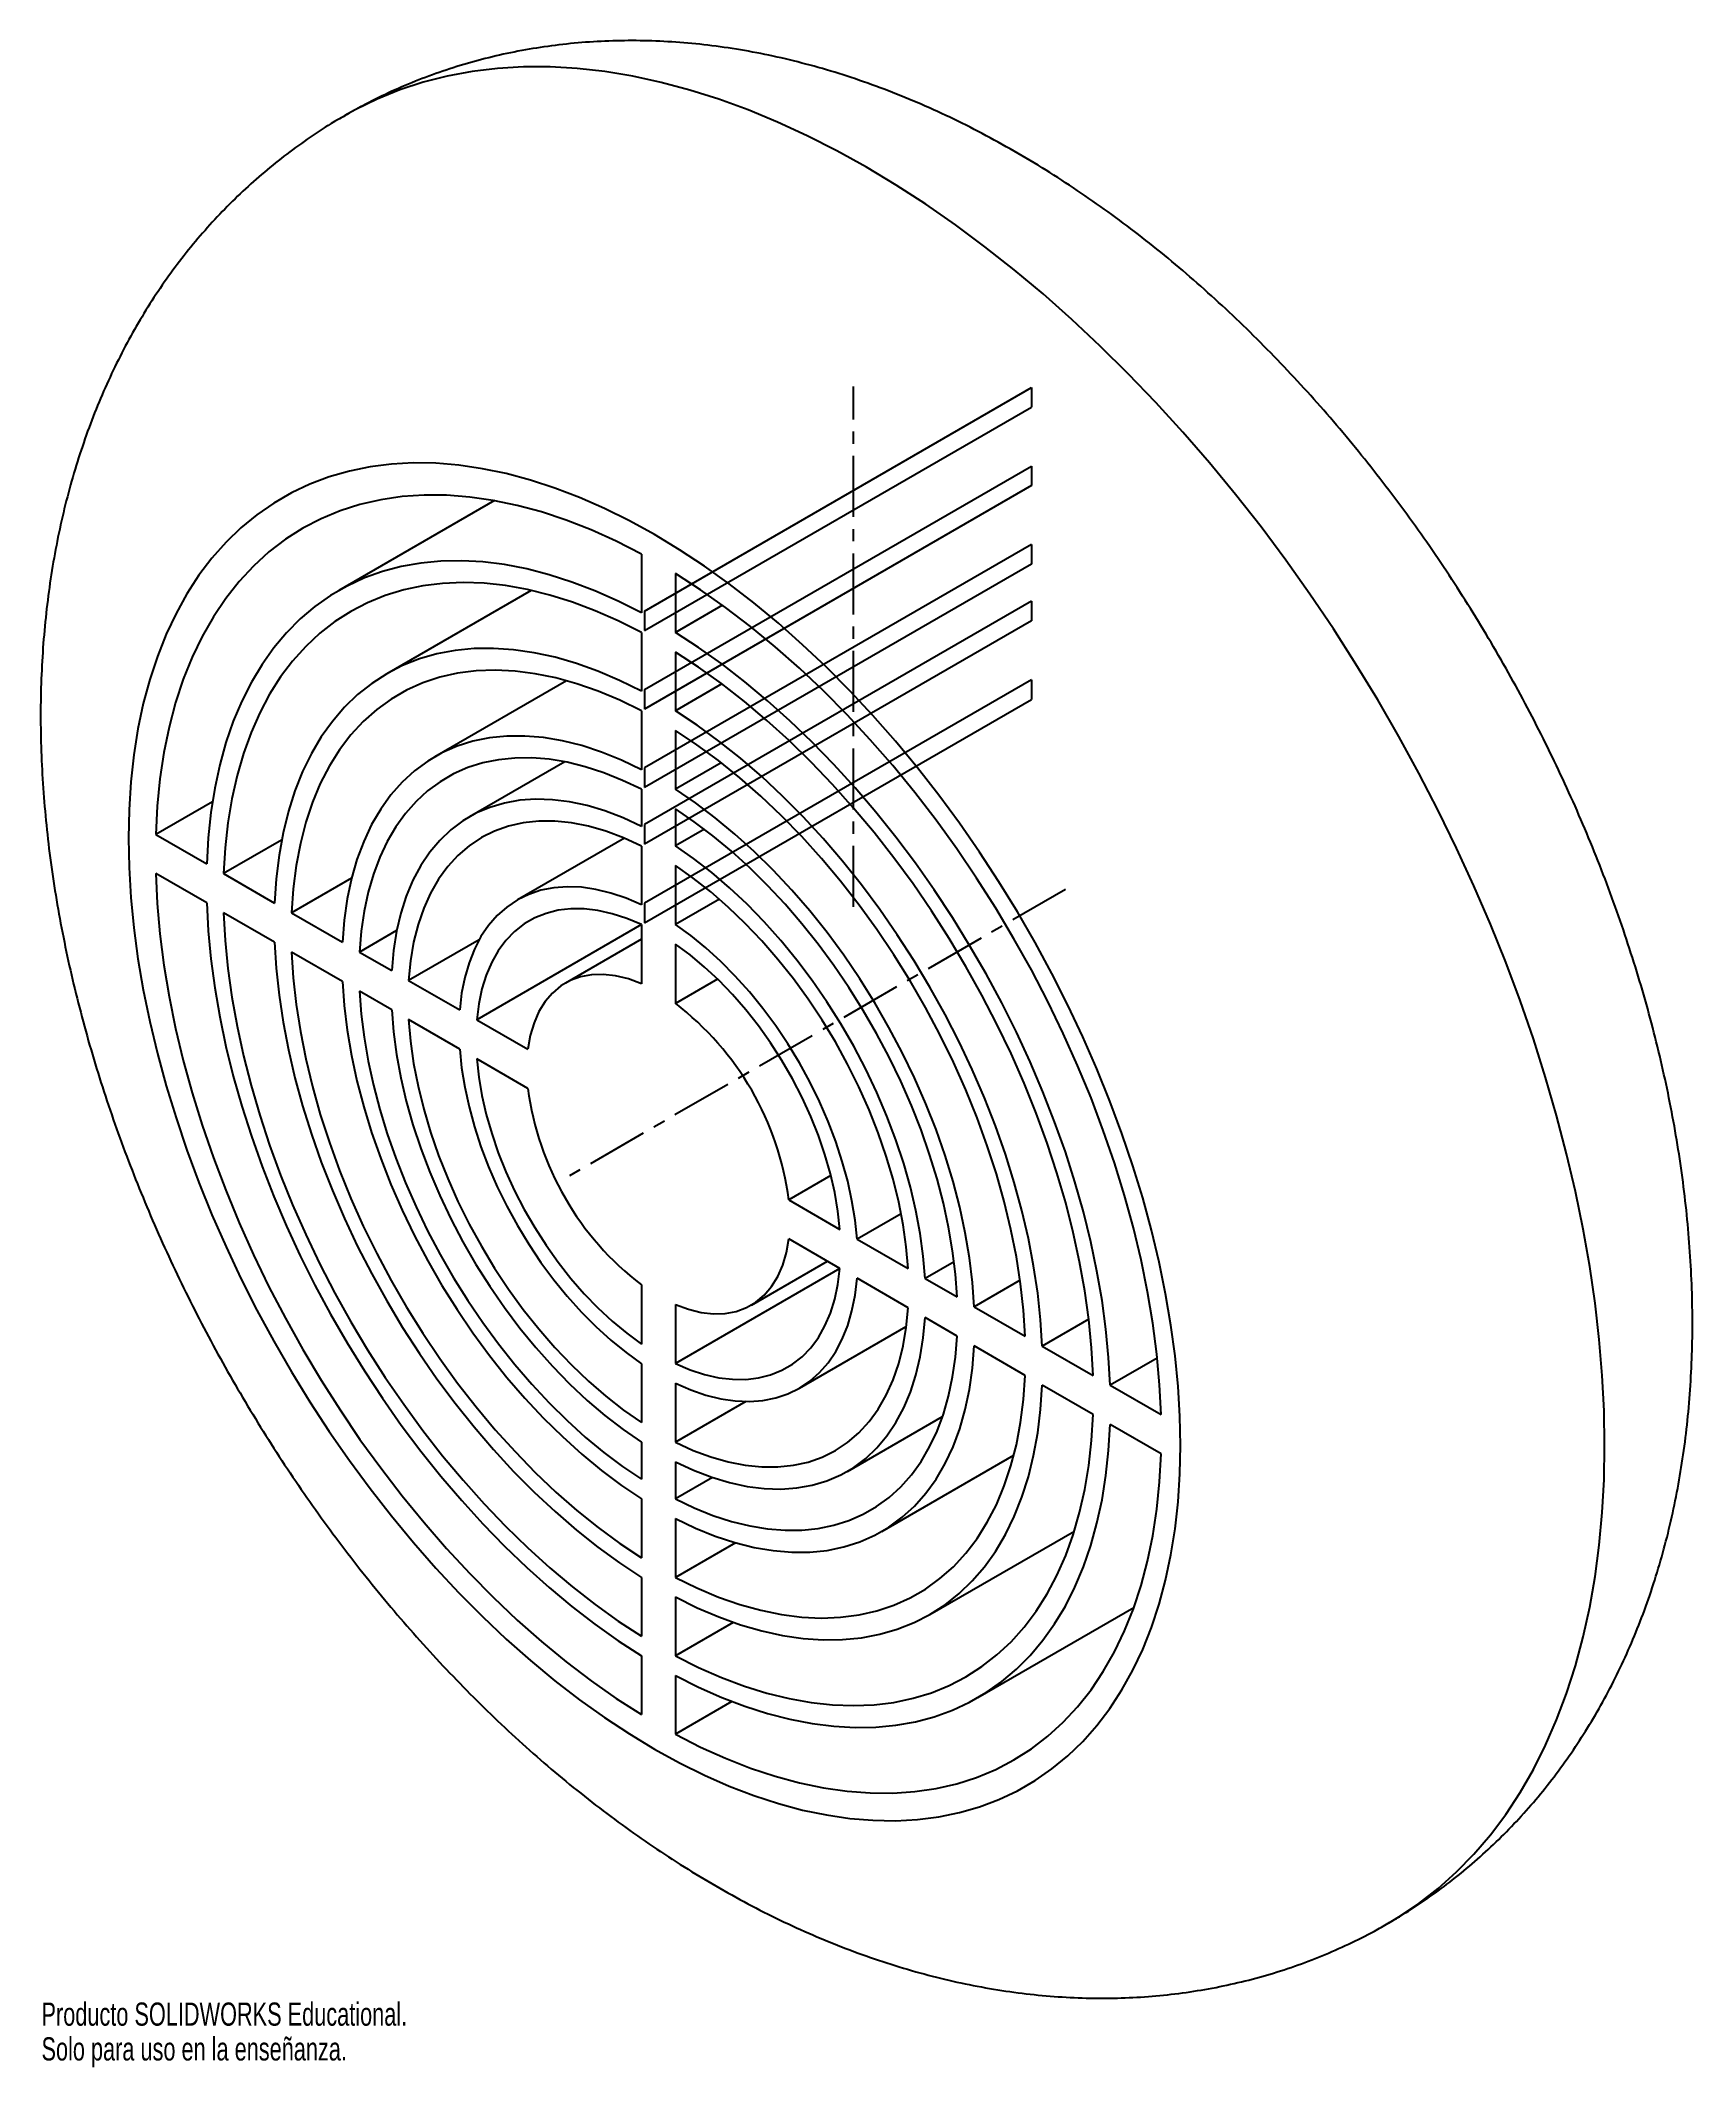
# Paper-space layout '_Isométrica' of a CAD drawing. Header units: millimetres. Extents: x -21.7 to 12.7, y -24.3 to 17.9.
import ezdxf

# ---------------------------------------------------------------- set-up
doc = ezdxf.new("R2010")
doc.units = ezdxf.units.MM
doc.linetypes.add('CENTERX2', pattern=[2.032, 1.27, -0.254, 0.254, -0.254])
doc.styles.add('SLDTEXTSTYLE0', font='TXT', dxfattribs={"width": 0.7})

psp = doc.layouts.new('_Isométrica')

# ---------------------------------------------------------------- linework, layer by layer
at = {"color": 7, "linetype": 'Continuous'}
for p, q in [((-9.128, 6.007), (-1.061, 10.665)), ((-1.061, 10.665), (-1.061, 10.256)), ((-9.128, 5.599), (-1.061, 10.256)), ((-9.128, 4.373), (-1.061, 9.03)), ((-1.061, 9.03), (-1.061, 8.621)), ((-1.061, 8.621), (-9.128, 3.964)), ((-1.061, 7.395), (-9.128, 2.738)), ((-1.061, 7.395), (-1.061, 6.986)), ((-1.061, 6.986), (-9.128, 2.329)), ((-1.061, 6.213), (-9.128, 1.556)), ((-9.128, 6.007), (-9.128, 5.599)), ((-1.061, 6.213), (-1.061, 5.804)), ((-1.061, 5.804), (-9.128, 1.147)), ((-1.061, 4.576), (-9.128, -0.081)), ((-9.128, 4.373), (-9.128, 3.964)), ((-1.061, 4.576), (-1.061, 4.166)), ((-9.128, -0.491), (-1.061, 4.166)), ((-9.128, 2.738), (-9.128, 2.329)), ((-9.128, 1.556), (-9.128, 1.147)), ((-9.128, -0.081), (-9.128, -0.491))]:
    psp.add_line(p, q, dxfattribs=at)
at = {"color": 7, "linetype": 'CENTERX2'}
for p, q in [((-4.773, -0.159), (-4.773, 10.684)), ((-0.354, 0.204), (-10.836, -5.847))]:
    psp.add_line(p, q, dxfattribs=at)
at = {"color": 7, "linetype": 'Continuous', "lineweight": 25}
for p, q in [((-12.25, 8.309), (-15.498, 6.433)), ((-9.192, 7.196), (-9.192, 5.97)), ((-8.485, 6.788), (-8.485, 5.562)), ((-11.489, 6.438), (-14.498, 4.701)), ((-7.503, 6.129), (-8.485, 5.562)), ((-9.192, 5.562), (-9.192, 4.336)), ((-8.485, 5.153), (-8.485, 3.928)), ((-10.75, 4.556), (-13.498, 2.969)), ((-7.514, 4.488), (-8.485, 3.928)), ((-9.192, 3.927), (-9.192, 2.701)), ((-8.485, 3.519), (-8.485, 2.293)), ((-10.79, 2.864), (-12.776, 1.718)), ((-7.528, 2.845), (-8.485, 2.293)), ((-9.192, 2.292), (-9.192, 1.519)), ((-18.132, 2.033), (-19.312, 1.352)), ((-8.485, 1.884), (-8.485, 1.111)), ((-19.312, 1.352), (-18.251, 0.739)), ((-9.547, 1.273), (-11.776, -0.014)), ((-7.88, 1.46), (-8.485, 1.111)), ((-16.69, 1.232), (-17.897, 0.535)), ((-9.192, 1.11), (-9.192, -0.118)), ((-18.251, -0.077), (-19.312, 0.535)), ((-17.897, 0.535), (-16.835, -0.078)), ((-15.231, 0.44), (-16.482, -0.282)), ((-8.485, 0.702), (-8.485, -0.527)), ((-7.567, 0.004), (-8.485, -0.527)), ((-16.835, -0.894), (-17.897, -0.282)), ((-16.482, -0.282), (-15.42, -0.895)), ((-14.292, -0.653), (-15.065, -1.1)), ((-12.572, -0.842), (-14.042, -1.691)), ((-9.192, -0.529), (-12.623, -2.51)), ((-9.192, -0.832), (-10.776, -1.746)), ((-9.192, -0.528), (-9.192, -1.761)), ((-15.42, -1.712), (-16.482, -1.099)), ((-15.065, -1.1), (-14.396, -1.486)), ((-8.485, -0.936), (-8.485, -2.169)), ((-7.607, -1.662), (-8.485, -2.169)), ((-14.396, -2.303), (-15.065, -1.916)), ((-14.042, -1.691), (-12.978, -2.305)), ((-12.978, -3.121), (-14.042, -2.507)), ((-12.623, -2.51), (-11.556, -3.126)), ((-11.556, -3.942), (-12.623, -3.326)), ((-5.243, -5.756), (-6.121, -6.263)), ((-6.121, -6.263), (-5.054, -6.879)), ((-3.781, -6.554), (-4.699, -7.084)), ((-5.054, -7.696), (-6.121, -7.08)), ((-4.699, -7.084), (-3.636, -7.698)), ((-6.901, -8.459), (-5.317, -7.544)), ((-2.676, -7.553), (-3.281, -7.903)), ((-5.054, -7.696), (-8.485, -9.677)), ((-3.636, -8.515), (-4.699, -7.9)), ((-3.281, -7.903), (-2.612, -8.289)), ((-1.301, -7.941), (-2.258, -8.493)), ((-9.192, -8.036), (-9.192, -9.269)), ((-8.485, -8.445), (-8.485, -9.677)), ((-2.612, -9.105), (-3.281, -8.719)), ((-2.258, -8.493), (-1.196, -9.106)), ((0.129, -8.75), (-0.842, -9.311)), ((-5.901, -10.191), (-3.672, -8.904)), ((-9.192, -9.679), (-9.192, -10.907)), ((-1.196, -9.923), (-2.258, -9.31)), ((-0.842, -9.311), (0.219, -9.923)), ((1.555, -9.561), (0.573, -10.128)), ((-8.485, -10.087), (-8.485, -11.315)), ((0.219, -10.74), (-0.842, -10.127)), ((0.573, -10.128), (1.635, -10.74)), ((-7.014, -10.466), (-8.485, -11.315)), ((-4.901, -11.923), (-2.916, -10.777)), ((1.635, -11.557), (0.573, -10.944)), ((-9.192, -11.316), (-9.192, -12.089)), ((-8.485, -11.724), (-8.485, -12.497)), ((-4.179, -13.174), (-1.431, -11.588)), ((-7.712, -12.051), (-8.485, -12.497)), ((-9.192, -12.498), (-9.192, -13.724)), ((-8.485, -12.906), (-8.485, -14.132)), ((-7.234, -13.41), (-8.485, -14.132)), ((-3.179, -14.906), (-0.17, -13.169)), ((-9.192, -14.133), (-9.192, -15.359)), ((-8.485, -14.541), (-8.485, -15.767)), ((-2.179, -16.638), (1.069, -14.763)), ((-7.278, -15.07), (-8.485, -15.767)), ((-9.192, -15.767), (-9.192, -16.993)), ((-8.485, -16.175), (-8.485, -17.401)), ((-7.305, -16.719), (-8.485, -17.401))]:
    psp.add_line(p, q, dxfattribs=at)
at = {"color": 8, "linetype": 'Continuous', "lineweight": 25, "flags": 128}
for points in [[(10.879, -11.383), (10.866, -10.66), (10.829, -9.925), (10.766, -9.177), (10.679, -8.419), (10.568, -7.651), (10.432, -6.874), (10.271, -6.091), (10.087, -5.302), (9.879, -4.508), (9.648, -3.711), (9.394, -2.912), (9.117, -2.112), (8.818, -1.313), (8.498, -0.516), (8.156, 0.278), (7.794, 1.067), (7.412, 1.851), (7.011, 2.627), (6.591, 3.395), (6.153, 4.154), (5.698, 4.902), (5.226, 5.638), (4.738, 6.36), (4.236, 7.068), (3.719, 7.761), (3.189, 8.437), (2.646, 9.095), (2.092, 9.735), (1.527, 10.354), (0.953, 10.953), (0.369, 11.53), (-0.222, 12.084), (-0.82, 12.615), (-1.425, 13.121), (-2.034, 13.601), (-2.647, 14.056), (-3.263, 14.484), (-3.882, 14.884), (-4.501, 15.256), (-5.12, 15.599), (-5.739, 15.912), (-6.355, 16.196), (-6.968, 16.45), (-7.577, 16.673), (-8.182, 16.864), (-8.78, 17.025), (-9.371, 17.153), (-9.955, 17.25), (-10.529, 17.314), (-11.094, 17.347), (-11.648, 17.347), (-12.191, 17.315), (-12.721, 17.251), (-13.238, 17.155), (-13.74, 17.027), (-14.228, 16.868), (-14.7, 16.677), (-15.155, 16.455), (-15.374, 16.333)], [(6.373, -21.341), (6.591, -21.21), (7.011, -20.927), (7.412, -20.614), (7.794, -20.271), (8.156, -19.9), (8.498, -19.5), (8.818, -19.073), (9.117, -18.619), (9.394, -18.139), (9.648, -17.633), (9.879, -17.103), (10.087, -16.55), (10.271, -15.973), (10.432, -15.375), (10.568, -14.756), (10.679, -14.116), (10.766, -13.459), (10.829, -12.783), (10.866, -12.091), (10.879, -11.383)]]:
    psp.add_lwpolyline(points, dxfattribs=at)
at = {"color": 7, "linetype": 'Continuous', "lineweight": 25, "flags": 128}
for points in [[(2.04, -11.383), (2.027, -10.773), (1.99, -10.151), (1.928, -9.517), (1.842, -8.873), (1.731, -8.22), (1.596, -7.561), (1.437, -6.895), (1.255, -6.225), (1.049, -5.553), (0.821, -4.88), (0.571, -4.207), (0.3, -3.536), (0.007, -2.868), (-0.305, -2.205), (-0.637, -1.549), (-0.988, -0.901), (-1.357, -0.262), (-1.743, 0.366), (-2.145, 0.982), (-2.563, 1.584), (-2.995, 2.171), (-3.44, 2.742), (-3.898, 3.295), (-4.367, 3.829), (-4.847, 4.343), (-5.336, 4.835), (-5.833, 5.306), (-6.336, 5.752), (-6.846, 6.175), (-7.361, 6.572), (-7.879, 6.942), (-8.399, 7.286), (-8.92, 7.601), (-9.442, 7.888), (-9.962, 8.145), (-10.48, 8.373), (-10.995, 8.57), (-11.504, 8.736), (-12.008, 8.871), (-12.505, 8.974), (-12.994, 9.046), (-13.473, 9.086), (-13.943, 9.093), (-14.401, 9.069), (-14.846, 9.013), (-15.278, 8.924), (-15.696, 8.804), (-16.098, 8.653), (-16.484, 8.471), (-16.853, 8.258), (-17.204, 8.014), (-17.536, 7.742), (-17.848, 7.44), (-18.141, 7.11), (-18.412, 6.752), (-18.662, 6.368), (-18.89, 5.958), (-19.095, 5.522), (-19.278, 5.063), (-19.437, 4.581), (-19.572, 4.077), (-19.683, 3.553), (-19.769, 3.009), (-19.831, 2.446), (-19.868, 1.867), (-19.881, 1.272), (-19.868, 0.662), (-19.831, 0.04), (-19.769, -0.594), (-19.683, -1.238), (-19.572, -1.89), (-19.437, -2.55), (-19.278, -3.216), (-19.095, -3.885), (-18.89, -4.558), (-18.662, -5.231), (-18.412, -5.904), (-18.141, -6.575), (-17.848, -7.243), (-17.536, -7.906), (-17.204, -8.562), (-16.853, -9.21), (-16.484, -9.849), (-16.098, -10.477), (-15.696, -11.093), (-15.278, -11.695), (-14.846, -12.282), (-14.401, -12.853), (-13.943, -13.406), (-13.473, -13.94), (-12.994, -14.454), (-12.505, -14.946), (-12.008, -15.417), (-11.504, -15.863), (-10.995, -16.286), (-10.48, -16.683), (-9.962, -17.053), (-9.442, -17.396), (-8.92, -17.712), (-8.399, -17.999), (-7.879, -18.256), (-7.361, -18.483), (-6.846, -18.681), (-6.336, -18.847), (-5.833, -18.982), (-5.336, -19.085), (-4.847, -19.157), (-4.367, -19.196), (-3.898, -19.204), (-3.44, -19.18), (-2.995, -19.123), (-2.563, -19.035), (-2.145, -18.915), (-1.743, -18.764), (-1.357, -18.582), (-0.988, -18.369), (-0.637, -18.125), (-0.305, -17.853), (0.007, -17.551), (0.3, -17.221), (0.571, -16.863), (0.821, -16.479), (1.049, -16.068), (1.255, -15.633), (1.437, -15.174), (1.596, -14.692), (1.731, -14.188), (1.842, -13.664), (1.928, -13.119), (1.99, -12.557), (2.027, -11.978), (2.04, -11.383)], [(-9.192, 7.196), (-9.717, 7.463), (-10.239, 7.698), (-10.757, 7.901), (-11.271, 8.072), (-11.778, 8.21), (-12.278, 8.314), (-12.77, 8.384), (-13.251, 8.421), (-13.722, 8.423), (-14.18, 8.392), (-14.625, 8.327), (-15.056, 8.228), (-15.47, 8.096), (-15.868, 7.93), (-16.249, 7.732), (-16.611, 7.502), (-16.953, 7.239), (-17.275, 6.946), (-17.576, 6.623), (-17.855, 6.27), (-18.111, 5.889), (-18.344, 5.48), (-18.553, 5.045), (-18.738, 4.584), (-18.898, 4.098), (-19.032, 3.59), (-19.141, 3.06), (-19.224, 2.509), (-19.281, 1.939), (-19.312, 1.352)], [(-9.192, 5.97), (-9.677, 6.215), (-10.16, 6.429), (-10.639, 6.612), (-11.113, 6.765), (-11.581, 6.886), (-12.042, 6.975), (-12.494, 7.031), (-12.937, 7.056), (-13.369, 7.048), (-13.788, 7.008), (-14.195, 6.936), (-14.587, 6.832), (-14.964, 6.696), (-15.325, 6.528), (-15.668, 6.33), (-15.994, 6.101), (-16.3, 5.843), (-16.586, 5.555), (-16.852, 5.239), (-17.097, 4.895), (-17.319, 4.525), (-17.519, 4.13), (-17.696, 3.709), (-17.849, 3.266), (-17.979, 2.8), (-18.084, 2.313), (-18.164, 1.806), (-18.22, 1.281), (-18.251, 0.739)], [(1.635, -10.74), (1.604, -10.117), (1.547, -9.482), (1.463, -8.835), (1.354, -8.179), (1.22, -7.515), (1.06, -6.845), (0.875, -6.171), (0.666, -5.494), (0.433, -4.816), (0.177, -4.139), (-0.102, -3.464), (-0.403, -2.794), (-0.725, -2.129), (-1.067, -1.472), (-1.429, -0.823), (-1.809, -0.186), (-2.207, 0.439), (-2.622, 1.05), (-3.053, 1.646), (-3.497, 2.225), (-3.956, 2.786), (-4.426, 3.326), (-4.908, 3.846), (-5.399, 4.343), (-5.9, 4.816), (-6.407, 5.264), (-6.921, 5.687), (-7.439, 6.082), (-7.961, 6.449), (-8.485, 6.788)], [(-9.192, 5.562), (-9.675, 5.803), (-10.154, 6.014), (-10.63, 6.193), (-11.101, 6.34), (-11.566, 6.455), (-12.023, 6.537), (-12.471, 6.585), (-12.908, 6.601), (-13.334, 6.583), (-13.747, 6.532), (-14.146, 6.448), (-14.53, 6.331), (-14.898, 6.181), (-15.249, 6), (-15.581, 5.787), (-15.895, 5.543), (-16.188, 5.269), (-16.46, 4.965), (-16.711, 4.633), (-16.939, 4.273), (-17.145, 3.886), (-17.326, 3.474), (-17.484, 3.037), (-17.617, 2.578), (-17.725, 2.096), (-17.808, 1.594), (-17.865, 1.073), (-17.897, 0.535)], [(0.573, -10.128), (0.542, -9.55), (0.487, -8.961), (0.406, -8.361), (0.301, -7.753), (0.172, -7.138), (0.018, -6.517), (-0.158, -5.892), (-0.358, -5.266), (-0.581, -4.639), (-0.826, -4.013), (-1.091, -3.39), (-1.378, -2.772), (-1.684, -2.16), (-2.009, -1.555), (-2.353, -0.96), (-2.713, -0.377), (-3.09, 0.195), (-3.483, 0.752), (-3.889, 1.294), (-4.309, 1.818), (-4.741, 2.324), (-5.183, 2.811), (-5.636, 3.276), (-6.097, 3.72), (-6.565, 4.139), (-7.039, 4.534), (-7.518, 4.904), (-8.001, 5.247), (-8.485, 5.562)], [(-9.192, 4.336), (-9.648, 4.56), (-10.1, 4.753), (-10.548, 4.914), (-10.991, 5.043), (-11.427, 5.138), (-11.854, 5.201), (-12.272, 5.229), (-12.679, 5.224), (-13.073, 5.186), (-13.453, 5.114), (-13.818, 5.009), (-14.167, 4.871), (-14.499, 4.701), (-14.812, 4.499), (-15.106, 4.265), (-15.38, 4.001), (-15.632, 3.708), (-15.862, 3.386), (-16.07, 3.036), (-16.253, 2.66), (-16.413, 2.259), (-16.548, 1.834), (-16.659, 1.386), (-16.743, 0.917), (-16.802, 0.429), (-16.835, -0.078)], [(0.219, -9.923), (0.188, -9.348), (0.13, -8.761), (0.047, -8.164), (-0.061, -7.557), (-0.194, -6.944), (-0.351, -6.326), (-0.533, -5.704), (-0.738, -5.08), (-0.967, -4.456), (-1.217, -3.835), (-1.49, -3.216), (-1.783, -2.604), (-2.096, -1.998), (-2.429, -1.401), (-2.78, -0.815), (-3.147, -0.24), (-3.531, 0.32), (-3.931, 0.865), (-4.344, 1.393), (-4.77, 1.902), (-5.207, 2.392), (-5.655, 2.86), (-6.112, 3.306), (-6.576, 3.728), (-7.047, 4.125), (-7.523, 4.495), (-8.003, 4.838), (-8.485, 5.153)], [(-9.192, 3.927), (-9.643, 4.148), (-10.092, 4.336), (-10.536, 4.492), (-10.974, 4.614), (-11.404, 4.702), (-11.825, 4.756), (-12.237, 4.775), (-12.636, 4.76), (-13.022, 4.71), (-13.393, 4.626), (-13.748, 4.508), (-14.087, 4.356), (-14.406, 4.171), (-14.707, 3.954), (-14.987, 3.705), (-15.245, 3.426), (-15.481, 3.116), (-15.694, 2.778), (-15.883, 2.413), (-16.047, 2.021), (-16.186, 1.604), (-16.299, 1.164), (-16.386, 0.701), (-16.447, 0.219), (-16.482, -0.282)], [(-0.842, -9.311), (-0.875, -8.766), (-0.934, -8.209), (-1.019, -7.643), (-1.129, -7.068), (-1.264, -6.486), (-1.424, -5.901), (-1.608, -5.312), (-1.815, -4.723), (-2.046, -4.135), (-2.298, -3.55), (-2.572, -2.971), (-2.865, -2.398), (-3.179, -1.834), (-3.511, -1.281), (-3.86, -0.74), (-4.225, -0.213), (-4.605, 0.298), (-4.999, 0.791), (-5.406, 1.265), (-5.823, 1.719), (-6.251, 2.15), (-6.686, 2.558), (-7.129, 2.941), (-7.578, 3.297), (-8.03, 3.627), (-8.485, 3.928)], [(-9.192, 2.701), (-9.61, 2.901), (-10.025, 3.068), (-10.435, 3.202), (-10.838, 3.303), (-11.233, 3.37), (-11.619, 3.402), (-11.993, 3.4), (-12.355, 3.364), (-12.702, 3.293), (-13.034, 3.189), (-13.348, 3.05), (-13.645, 2.879), (-13.922, 2.676), (-14.178, 2.441), (-14.413, 2.175), (-14.625, 1.88), (-14.814, 1.557), (-14.979, 1.207), (-15.119, 0.831), (-15.233, 0.431), (-15.322, 0.009), (-15.384, -0.434), (-15.42, -0.895)], [(-1.196, -9.106), (-1.23, -8.566), (-1.291, -8.013), (-1.378, -7.45), (-1.492, -6.879), (-1.631, -6.302), (-1.795, -5.72), (-1.984, -5.136), (-2.197, -4.553), (-2.433, -3.971), (-2.691, -3.393), (-2.971, -2.821), (-3.271, -2.257), (-3.591, -1.703), (-3.929, -1.161), (-4.285, -0.632), (-4.656, -0.12), (-5.042, 0.376), (-5.441, 0.852), (-5.852, 1.307), (-6.274, 1.74), (-6.704, 2.149), (-7.142, 2.533), (-7.586, 2.89), (-8.034, 3.219), (-8.485, 3.519)], [(-9.192, 2.292), (-9.586, 2.479), (-9.977, 2.635), (-10.363, 2.761), (-10.742, 2.855), (-11.115, 2.917), (-11.478, 2.946), (-11.83, 2.944), (-12.171, 2.909), (-12.498, 2.842), (-12.81, 2.743), (-13.107, 2.613), (-13.386, 2.451), (-13.647, 2.26), (-13.889, 2.038), (-14.111, 1.789), (-14.311, 1.511), (-14.49, 1.207), (-14.645, 0.878), (-14.778, 0.524), (-14.887, 0.148), (-14.971, -0.249), (-15.031, -0.665), (-15.065, -1.1)], [(-2.258, -8.493), (-2.294, -7.99), (-2.356, -7.476), (-2.445, -6.951), (-2.559, -6.419), (-2.699, -5.882), (-2.864, -5.342), (-3.052, -4.801), (-3.265, -4.261), (-3.5, -3.724), (-3.756, -3.193), (-4.033, -2.67), (-4.329, -2.156), (-4.644, -1.655), (-4.976, -1.167), (-5.323, -0.695), (-5.685, -0.241), (-6.059, 0.193), (-6.445, 0.605), (-6.84, 0.995), (-7.243, 1.36), (-7.653, 1.699), (-8.068, 2.01), (-8.485, 2.293)], [(-9.192, 1.519), (-9.573, 1.696), (-9.951, 1.84), (-10.323, 1.952), (-10.688, 2.031), (-11.045, 2.075), (-11.391, 2.086), (-11.725, 2.063), (-12.045, 2.006), (-12.35, 1.916), (-12.639, 1.792), (-12.91, 1.636), (-13.161, 1.447), (-13.392, 1.228), (-13.601, 0.979), (-13.788, 0.702), (-13.952, 0.396), (-14.091, 0.065), (-14.206, -0.29), (-14.295, -0.668), (-14.359, -1.068), (-14.396, -1.486)], [(-2.612, -8.289), (-2.647, -7.814), (-2.707, -7.329), (-2.791, -6.834), (-2.9, -6.333), (-3.032, -5.827), (-3.188, -5.317), (-3.366, -4.807), (-3.567, -4.298), (-3.788, -3.793), (-4.03, -3.292), (-4.291, -2.799), (-4.571, -2.315), (-4.867, -1.842), (-5.18, -1.383), (-5.507, -0.938), (-5.847, -0.51), (-6.2, -0.101), (-6.563, 0.289), (-6.935, 0.657), (-7.315, 1.001), (-7.701, 1.322), (-8.092, 1.616), (-8.485, 1.884)], [(-9.192, 1.11), (-9.565, 1.28), (-9.933, 1.417), (-10.296, 1.521), (-10.651, 1.591), (-10.997, 1.626), (-11.332, 1.626), (-11.654, 1.592), (-11.961, 1.524), (-12.253, 1.421), (-12.527, 1.285), (-12.781, 1.116), (-13.016, 0.914), (-13.229, 0.682), (-13.42, 0.421), (-13.587, 0.13), (-13.729, -0.187), (-13.846, -0.529), (-13.938, -0.896), (-14.003, -1.283), (-14.042, -1.691)], [(-3.281, -7.903), (-3.319, -7.441), (-3.382, -6.969), (-3.472, -6.487), (-3.586, -5.999), (-3.726, -5.507), (-3.889, -5.013), (-4.076, -4.519), (-4.286, -4.029), (-4.517, -3.543), (-4.768, -3.064), (-5.039, -2.596), (-5.327, -2.139), (-5.633, -1.696), (-5.953, -1.269), (-6.287, -0.86), (-6.633, -0.471), (-6.989, -0.105), (-7.355, 0.239), (-7.727, 0.557), (-8.104, 0.848), (-8.485, 1.111)], [(-19.312, 0.535), (-19.281, -0.088), (-19.224, -0.723), (-19.141, -1.37), (-19.032, -2.026), (-18.898, -2.69), (-18.738, -3.36), (-18.553, -4.034), (-18.344, -4.711), (-18.111, -5.389), (-17.855, -6.066), (-17.576, -6.741), (-17.275, -7.411), (-16.953, -8.076), (-16.611, -8.733), (-16.249, -9.382), (-15.868, -10.019), (-15.47, -10.644), (-15.056, -11.256), (-14.625, -11.851), (-14.18, -12.43), (-13.722, -12.991), (-13.251, -13.531), (-12.77, -14.051), (-12.278, -14.548), (-11.778, -15.021), (-11.271, -15.47), (-10.757, -15.892), (-10.239, -16.287), (-9.717, -16.654), (-9.192, -16.993)], [(-3.636, -7.698), (-3.674, -7.246), (-3.74, -6.783), (-3.831, -6.311), (-3.949, -5.833), (-4.091, -5.351), (-4.258, -4.868), (-4.449, -4.387), (-4.662, -3.908), (-4.896, -3.436), (-5.151, -2.973), (-5.425, -2.521), (-5.716, -2.081), (-6.024, -1.658), (-6.346, -1.252), (-6.681, -0.866), (-7.027, -0.502), (-7.382, -0.161), (-7.745, 0.154), (-8.113, 0.442), (-8.485, 0.702)], [(-9.192, -0.118), (-9.513, 0.021), (-9.83, 0.128), (-10.14, 0.205), (-10.443, 0.249), (-10.736, 0.261), (-11.017, 0.24), (-11.286, 0.187), (-11.539, 0.102), (-11.777, -0.014), (-11.996, -0.162), (-12.196, -0.339), (-12.376, -0.545), (-12.535, -0.778), (-12.671, -1.038), (-12.784, -1.322), (-12.873, -1.629), (-12.938, -1.957), (-12.978, -2.305)], [(-18.251, -0.077), (-18.22, -0.655), (-18.164, -1.244), (-18.084, -1.844), (-17.979, -2.452), (-17.849, -3.067), (-17.696, -3.688), (-17.519, -4.313), (-17.319, -4.939), (-17.097, -5.566), (-16.852, -6.192), (-16.586, -6.815), (-16.3, -7.433), (-15.994, -8.045), (-15.668, -8.65), (-15.325, -9.245), (-14.964, -9.829), (-14.587, -10.4), (-14.195, -10.957), (-13.788, -11.499), (-13.369, -12.023), (-12.937, -12.53), (-12.494, -13.016), (-12.042, -13.482), (-11.581, -13.925), (-11.113, -14.344), (-10.639, -14.739), (-10.16, -15.109), (-9.677, -15.452), (-9.192, -15.767)], [(-17.897, -0.282), (-17.865, -0.857), (-17.808, -1.444), (-17.725, -2.042), (-17.617, -2.648), (-17.484, -3.261), (-17.326, -3.88), (-17.145, -4.502), (-16.939, -5.125), (-16.711, -5.749), (-16.46, -6.371), (-16.188, -6.989), (-15.895, -7.602), (-15.581, -8.207), (-15.249, -8.804), (-14.898, -9.391), (-14.53, -9.965), (-14.146, -10.525), (-13.747, -11.07), (-13.334, -11.598), (-12.908, -12.108), (-12.471, -12.597), (-12.023, -13.066), (-11.566, -13.511), (-11.101, -13.933), (-10.63, -14.33), (-10.154, -14.7), (-9.675, -15.044), (-9.192, -15.359)], [(-9.192, -0.528), (-9.499, -0.399), (-9.801, -0.301), (-10.097, -0.234), (-10.385, -0.2), (-10.662, -0.199), (-10.928, -0.23), (-11.179, -0.293), (-11.415, -0.388), (-11.634, -0.514), (-11.834, -0.671), (-12.014, -0.857), (-12.174, -1.072), (-12.311, -1.313), (-12.425, -1.579), (-12.516, -1.868), (-12.582, -2.179), (-12.623, -2.51)], [(-4.699, -7.084), (-4.739, -6.691), (-4.804, -6.288), (-4.893, -5.877), (-5.006, -5.463), (-5.143, -5.046), (-5.301, -4.629), (-5.481, -4.215), (-5.682, -3.807), (-5.901, -3.406), (-6.138, -3.016), (-6.392, -2.638), (-6.66, -2.275), (-6.942, -1.93), (-7.235, -1.603), (-7.537, -1.298), (-7.848, -1.015), (-8.165, -0.758), (-8.485, -0.527)], [(-16.835, -0.894), (-16.802, -1.439), (-16.743, -1.996), (-16.659, -2.562), (-16.548, -3.137), (-16.413, -3.719), (-16.253, -4.305), (-16.07, -4.893), (-15.862, -5.482), (-15.632, -6.07), (-15.38, -6.655), (-15.106, -7.234), (-14.812, -7.807), (-14.499, -8.371), (-14.167, -8.924), (-13.818, -9.465), (-13.453, -9.992), (-13.073, -10.503), (-12.679, -10.996), (-12.272, -11.47), (-11.854, -11.924), (-11.427, -12.355), (-10.991, -12.763), (-10.548, -13.146), (-10.1, -13.502), (-9.648, -13.832), (-9.192, -14.133)], [(-16.482, -1.099), (-16.447, -1.639), (-16.386, -2.192), (-16.299, -2.755), (-16.186, -3.326), (-16.047, -3.904), (-15.883, -4.485), (-15.694, -5.069), (-15.481, -5.653), (-15.245, -6.234), (-14.987, -6.812), (-14.707, -7.384), (-14.406, -7.948), (-14.087, -8.502), (-13.748, -9.044), (-13.393, -9.573), (-13.022, -10.086), (-12.636, -10.581), (-12.237, -11.057), (-11.825, -11.512), (-11.404, -11.945), (-10.974, -12.354), (-10.536, -12.738), (-10.092, -13.095), (-9.643, -13.424), (-9.192, -13.724)], [(-5.054, -6.879), (-5.096, -6.501), (-5.162, -6.114), (-5.252, -5.72), (-5.367, -5.322), (-5.504, -4.922), (-5.663, -4.524), (-5.844, -4.129), (-6.044, -3.741), (-6.263, -3.362), (-6.499, -2.995), (-6.75, -2.641), (-7.015, -2.304), (-7.293, -1.985), (-7.58, -1.687), (-7.876, -1.412), (-8.179, -1.161), (-8.485, -0.936)], [(-9.192, -1.761), (-9.464, -1.661), (-9.73, -1.596), (-9.987, -1.567), (-10.231, -1.573), (-10.462, -1.616), (-10.676, -1.694), (-10.872, -1.807), (-11.047, -1.954), (-11.199, -2.132), (-11.327, -2.341), (-11.43, -2.578), (-11.507, -2.84), (-11.556, -3.126)], [(-15.42, -1.712), (-15.384, -2.215), (-15.322, -2.73), (-15.233, -3.254), (-15.119, -3.786), (-14.979, -4.323), (-14.814, -4.863), (-14.625, -5.404), (-14.413, -5.944), (-14.178, -6.481), (-13.922, -7.012), (-13.645, -7.535), (-13.348, -8.049), (-13.034, -8.551), (-12.702, -9.038), (-12.355, -9.51), (-11.993, -9.964), (-11.619, -10.398), (-11.233, -10.811), (-10.838, -11.2), (-10.435, -11.565), (-10.025, -11.904), (-9.61, -12.215), (-9.192, -12.498)], [(-15.065, -1.916), (-15.031, -2.391), (-14.971, -2.876), (-14.887, -3.371), (-14.778, -3.872), (-14.645, -4.379), (-14.49, -4.888), (-14.311, -5.398), (-14.111, -5.907), (-13.889, -6.412), (-13.647, -6.913), (-13.386, -7.406), (-13.107, -7.89), (-12.81, -8.363), (-12.498, -8.822), (-12.171, -9.267), (-11.83, -9.695), (-11.478, -10.105), (-11.115, -10.494), (-10.742, -10.862), (-10.363, -11.207), (-9.977, -11.527), (-9.586, -11.821), (-9.192, -12.089)], [(-14.396, -2.303), (-14.359, -2.764), (-14.295, -3.237), (-14.206, -3.718), (-14.091, -4.206), (-13.952, -4.698), (-13.788, -5.192), (-13.601, -5.686), (-13.392, -6.177), (-13.161, -6.662), (-12.91, -7.141), (-12.639, -7.61), (-12.35, -8.066), (-12.045, -8.509), (-11.725, -8.936), (-11.391, -9.345), (-11.045, -9.734), (-10.688, -10.101), (-10.323, -10.444), (-9.951, -10.762), (-9.573, -11.053), (-9.192, -11.316)], [(-14.042, -2.507), (-14.003, -2.959), (-13.938, -3.422), (-13.846, -3.894), (-13.729, -4.372), (-13.587, -4.854), (-13.42, -5.337), (-13.229, -5.819), (-13.016, -6.297), (-12.781, -6.769), (-12.527, -7.232), (-12.253, -7.685), (-11.961, -8.124), (-11.654, -8.547), (-11.332, -8.953), (-10.997, -9.339), (-10.651, -9.703), (-10.296, -10.044), (-9.933, -10.359), (-9.565, -10.647), (-9.192, -10.907)], [(-12.978, -3.121), (-12.938, -3.515), (-12.873, -3.918), (-12.784, -4.328), (-12.671, -4.742), (-12.535, -5.16), (-12.376, -5.576), (-12.196, -5.99), (-11.996, -6.398), (-11.777, -6.799), (-11.539, -7.189), (-11.286, -7.567), (-11.017, -7.93), (-10.736, -8.275), (-10.443, -8.602), (-10.14, -8.907), (-9.83, -9.19), (-9.513, -9.447), (-9.192, -9.679)], [(-12.623, -3.326), (-12.582, -3.704), (-12.516, -4.091), (-12.425, -4.485), (-12.311, -4.883), (-12.174, -5.283), (-12.014, -5.681), (-11.834, -6.076), (-11.634, -6.464), (-11.415, -6.843), (-11.179, -7.21), (-10.928, -7.564), (-10.662, -7.901), (-10.385, -8.22), (-10.097, -8.518), (-9.801, -8.793), (-9.499, -9.044), (-9.192, -9.269)], [(-8.485, -8.445), (-8.213, -8.544), (-7.948, -8.609), (-7.691, -8.639), (-7.446, -8.632), (-7.216, -8.589), (-7.001, -8.511), (-6.806, -8.398), (-6.631, -8.252), (-6.479, -8.073), (-6.35, -7.864), (-6.248, -7.628), (-6.171, -7.365), (-6.121, -7.08)], [(-8.485, -9.677), (-8.179, -9.806), (-7.876, -9.904), (-7.58, -9.971), (-7.293, -10.005), (-7.015, -10.006), (-6.75, -9.975), (-6.499, -9.912), (-6.263, -9.817), (-6.044, -9.691), (-5.844, -9.534), (-5.663, -9.348), (-5.504, -9.133), (-5.367, -8.892), (-5.252, -8.626), (-5.162, -8.337), (-5.096, -8.026), (-5.054, -7.696)], [(-8.485, -10.087), (-8.165, -10.226), (-7.848, -10.334), (-7.537, -10.41), (-7.235, -10.454), (-6.942, -10.466), (-6.66, -10.445), (-6.392, -10.392), (-6.138, -10.307), (-5.901, -10.191), (-5.682, -10.044), (-5.481, -9.866), (-5.301, -9.66), (-5.143, -9.427), (-5.006, -9.167), (-4.893, -8.883), (-4.804, -8.576), (-4.739, -8.248), (-4.699, -7.9)], [(-8.485, -11.315), (-8.113, -11.485), (-7.745, -11.622), (-7.382, -11.726), (-7.027, -11.796), (-6.681, -11.831), (-6.346, -11.831), (-6.024, -11.797), (-5.716, -11.729), (-5.425, -11.626), (-5.151, -11.49), (-4.896, -11.321), (-4.662, -11.12), (-4.449, -10.887), (-4.258, -10.626), (-4.091, -10.335), (-3.949, -10.018), (-3.831, -9.676), (-3.74, -9.31), (-3.674, -8.922), (-3.636, -8.515)], [(-8.485, -11.724), (-8.104, -11.901), (-7.727, -12.046), (-7.355, -12.157), (-6.989, -12.236), (-6.633, -12.28), (-6.287, -12.291), (-5.953, -12.268), (-5.633, -12.211), (-5.327, -12.121), (-5.039, -11.997), (-4.768, -11.841), (-4.517, -11.652), (-4.286, -11.433), (-4.076, -11.184), (-3.889, -10.907), (-3.726, -10.602), (-3.586, -10.27), (-3.472, -9.915), (-3.382, -9.537), (-3.319, -9.137), (-3.281, -8.719)], [(-8.485, -12.497), (-8.092, -12.684), (-7.701, -12.84), (-7.315, -12.966), (-6.935, -13.06), (-6.563, -13.122), (-6.2, -13.151), (-5.847, -13.149), (-5.507, -13.114), (-5.18, -13.047), (-4.867, -12.948), (-4.571, -12.818), (-4.291, -12.656), (-4.03, -12.465), (-3.788, -12.244), (-3.567, -11.994), (-3.366, -11.716), (-3.188, -11.412), (-3.032, -11.083), (-2.9, -10.729), (-2.791, -10.353), (-2.707, -9.956), (-2.647, -9.54), (-2.612, -9.105)], [(-8.485, -12.906), (-8.068, -13.106), (-7.653, -13.273), (-7.243, -13.407), (-6.84, -13.508), (-6.445, -13.575), (-6.059, -13.607), (-5.685, -13.605), (-5.323, -13.569), (-4.976, -13.498), (-4.644, -13.394), (-4.329, -13.255), (-4.033, -13.084), (-3.756, -12.881), (-3.5, -12.646), (-3.265, -12.38), (-3.052, -12.085), (-2.864, -11.762), (-2.699, -11.412), (-2.559, -11.036), (-2.445, -10.636), (-2.356, -10.214), (-2.294, -9.772), (-2.258, -9.31)], [(-8.485, -14.132), (-8.034, -14.353), (-7.586, -14.542), (-7.142, -14.697), (-6.704, -14.819), (-6.274, -14.907), (-5.852, -14.961), (-5.441, -14.98), (-5.042, -14.965), (-4.656, -14.915), (-4.285, -14.831), (-3.929, -14.713), (-3.591, -14.561), (-3.271, -14.377), (-2.971, -14.159), (-2.691, -13.911), (-2.433, -13.631), (-2.197, -13.322), (-1.984, -12.983), (-1.795, -12.618), (-1.631, -12.226), (-1.492, -11.809), (-1.378, -11.369), (-1.291, -10.906), (-1.23, -10.424), (-1.196, -9.923)], [(-8.485, -14.541), (-8.03, -14.765), (-7.578, -14.958), (-7.129, -15.119), (-6.686, -15.248), (-6.251, -15.343), (-5.823, -15.406), (-5.406, -15.434), (-4.999, -15.43), (-4.605, -15.391), (-4.225, -15.319), (-3.86, -15.214), (-3.511, -15.076), (-3.179, -14.906), (-2.865, -14.704), (-2.572, -14.47), (-2.298, -14.207), (-2.046, -13.913), (-1.815, -13.591), (-1.608, -13.241), (-1.424, -12.865), (-1.264, -12.464), (-1.129, -12.039), (-1.019, -11.591), (-0.934, -11.122), (-0.875, -10.634), (-0.842, -10.127)], [(-8.485, -15.767), (-8.003, -16.008), (-7.523, -16.219), (-7.047, -16.398), (-6.576, -16.545), (-6.112, -16.66), (-5.655, -16.742), (-5.207, -16.79), (-4.77, -16.806), (-4.344, -16.788), (-3.931, -16.737), (-3.531, -16.653), (-3.147, -16.536), (-2.78, -16.386), (-2.429, -16.205), (-2.096, -15.992), (-1.783, -15.748), (-1.49, -15.474), (-1.217, -15.17), (-0.967, -14.838), (-0.738, -14.478), (-0.533, -14.091), (-0.351, -13.679), (-0.194, -13.243), (-0.061, -12.783), (0.047, -12.301), (0.13, -11.799), (0.188, -11.279), (0.219, -10.74)], [(-8.485, -16.175), (-8.001, -16.42), (-7.518, -16.634), (-7.039, -16.817), (-6.565, -16.97), (-6.097, -17.091), (-5.636, -17.18), (-5.183, -17.237), (-4.741, -17.261), (-4.309, -17.253), (-3.889, -17.213), (-3.483, -17.141), (-3.09, -17.037), (-2.713, -16.901), (-2.353, -16.733), (-2.009, -16.535), (-1.684, -16.306), (-1.378, -16.048), (-1.091, -15.76), (-0.826, -15.444), (-0.581, -15.101), (-0.358, -14.731), (-0.158, -14.335), (0.018, -13.915), (0.172, -13.471), (0.301, -13.005), (0.406, -12.518), (0.487, -12.011), (0.542, -11.486), (0.573, -10.944)], [(-8.485, -17.401), (-7.961, -17.668), (-7.439, -17.903), (-6.921, -18.107), (-6.407, -18.277), (-5.9, -18.415), (-5.399, -18.519), (-4.908, -18.589), (-4.426, -18.626), (-3.956, -18.629), (-3.497, -18.597), (-3.053, -18.532), (-2.622, -18.433), (-2.207, -18.301), (-1.809, -18.135), (-1.429, -17.937), (-1.067, -17.707), (-0.725, -17.445), (-0.403, -17.151), (-0.102, -16.828), (0.177, -16.475), (0.433, -16.094), (0.666, -15.685), (0.875, -15.25), (1.06, -14.789), (1.22, -14.303), (1.354, -13.795), (1.463, -13.265), (1.547, -12.714), (1.604, -12.144), (1.635, -11.557)]]:
    psp.add_lwpolyline(points, dxfattribs=at)
at = {"color": 7, "linetype": 'Continuous', "lineweight": 25}
for centre, start, end in [((-12.231, -7.061), 7.4405, 52.5595), ((-5.447, -3.144), 187.4405, 232.5595)]:
    psp.add_arc(centre, 6.162, start, end, dxfattribs=at)
for points, knots in [([(12.709, -8.831), (12.708, -8.688), (12.706, -8.292), (12.68, -7.638), (12.624, -6.868), (12.542, -6.092), (12.434, -5.314), (12.3, -4.533), (12.142, -3.751), (11.959, -2.969), (11.753, -2.189), (11.524, -1.411), (11.273, -0.636), (10.999, 0.136), (10.705, 0.902), (10.389, 1.662), (10.053, 2.416), (9.698, 3.163), (9.323, 3.901), (8.929, 4.631), (8.517, 5.35), (8.088, 6.059), (7.641, 6.757), (7.177, 7.442), (6.696, 8.113), (6.2, 8.771), (5.688, 9.414), (5.162, 10.041), (4.62, 10.652), (4.064, 11.245), (3.495, 11.82), (2.911, 12.376), (2.315, 12.912), (1.707, 13.426), (1.086, 13.919), (0.454, 14.388), (-0.189, 14.832), (-0.842, 15.251), (-1.504, 15.643), (-2.173, 16.007), (-2.85, 16.342), (-3.531, 16.646), (-4.216, 16.918), (-4.902, 17.159), (-5.589, 17.365), (-6.275, 17.539), (-6.957, 17.678), (-7.634, 17.784), (-8.306, 17.856), (-8.97, 17.894), (-9.626, 17.899), (-10.272, 17.872), (-10.908, 17.812), (-11.532, 17.721), (-12.145, 17.599), (-12.745, 17.446), (-13.332, 17.264), (-13.904, 17.053), (-14.46, 16.812), (-14.951, 16.572), (-15.249, 16.401), (-15.372, 16.33)], [0, 0, 0, 0, 0.010013, 0.027736, 0.045456, 0.063184, 0.080902, 0.0986, 0.116268, 0.133902, 0.151499, 0.169058, 0.18658, 0.204068, 0.221524, 0.238952, 0.256356, 0.273742, 0.291114, 0.308477, 0.325837, 0.343199, 0.360568, 0.377948, 0.395345, 0.412764, 0.430211, 0.447692, 0.46521, 0.48277, 0.500376, 0.518032, 0.535738, 0.553496, 0.571304, 0.589158, 0.607051, 0.624975, 0.642913, 0.660841, 0.678738, 0.696576, 0.714326, 0.731959, 0.749447, 0.766766, 0.783893, 0.800816, 0.817524, 0.834016, 0.850295, 0.866369, 0.882248, 0.897948, 0.913486, 0.928878, 0.944144, 0.959304, 0.974376, 0.989381, 1, 1, 1, 1]), ([(-15.372, 16.33), (-15.423, 16.302), (-15.649, 16.177), (-16.033, 15.927), (-16.524, 15.581), (-16.994, 15.207), (-17.446, 14.81), (-17.878, 14.389), (-18.289, 13.944), (-18.68, 13.477), (-19.049, 12.987), (-19.397, 12.475), (-19.722, 11.941), (-20.025, 11.386), (-20.304, 10.81), (-20.56, 10.214), (-20.792, 9.597), (-20.999, 8.96), (-21.181, 8.305), (-21.337, 7.631), (-21.466, 6.94), (-21.569, 6.233), (-21.645, 5.512), (-21.694, 4.777), (-21.715, 4.031), (-21.709, 3.274), (-21.675, 2.51), (-21.615, 1.739), (-21.529, 0.963), (-21.417, 0.184), (-21.279, -0.597), (-21.117, -1.379), (-20.931, -2.16), (-20.721, -2.94), (-20.489, -3.718), (-20.234, -4.493), (-19.957, -5.263), (-19.659, -6.029), (-19.34, -6.788), (-19.001, -7.541), (-18.643, -8.287), (-18.265, -9.024), (-17.868, -9.752), (-17.454, -10.47), (-17.021, -11.177), (-16.572, -11.872), (-16.105, -12.555), (-15.622, -13.225), (-15.124, -13.88), (-14.61, -14.521), (-14.08, -15.146), (-13.537, -15.754), (-12.979, -16.344), (-12.407, -16.916), (-11.822, -17.469), (-11.224, -18.002), (-10.613, -18.513), (-9.991, -19.001), (-9.357, -19.467), (-8.712, -19.907), (-8.058, -20.322), (-7.395, -20.71), (-6.724, -21.07), (-6.047, -21.4), (-5.365, -21.699), (-4.68, -21.966), (-3.993, -22.201), (-3.306, -22.403), (-2.621, -22.571), (-1.94, -22.705), (-1.263, -22.806), (-0.593, -22.872), (0.07, -22.905), (0.725, -22.905), (1.369, -22.873), (2.004, -22.808), (2.627, -22.712), (3.237, -22.585), (3.835, -22.428), (4.419, -22.241), (4.989, -22.026), (5.543, -21.78), (6.005, -21.551), (6.275, -21.394), (6.371, -21.337)], [0, 0, 0, 0, 0.003188, 0.01416, 0.025123, 0.03609, 0.047077, 0.058097, 0.069167, 0.080301, 0.091513, 0.102817, 0.114227, 0.125755, 0.137412, 0.149207, 0.161147, 0.173234, 0.18547, 0.19785, 0.210367, 0.223007, 0.235757, 0.248598, 0.261513, 0.274482, 0.287486, 0.300511, 0.313539, 0.326558, 0.33956, 0.352541, 0.365496, 0.378423, 0.391323, 0.404196, 0.417044, 0.429869, 0.442674, 0.455462, 0.468237, 0.481002, 0.493761, 0.506519, 0.519279, 0.532044, 0.544818, 0.557605, 0.57041, 0.583235, 0.596085, 0.608964, 0.621874, 0.634818, 0.647799, 0.660817, 0.673873, 0.686965, 0.700091, 0.713245, 0.726419, 0.739602, 0.752775, 0.765922, 0.779022, 0.792054, 0.804998, 0.817832, 0.830538, 0.843102, 0.855514, 0.867768, 0.879863, 0.891803, 0.903592, 0.915241, 0.926759, 0.93816, 0.949457, 0.960662, 0.971792, 0.98286, 0.99388, 1, 1, 1, 1]), ([(6.371, -21.337), (6.448, -21.294), (6.7, -21.152), (7.109, -20.883), (7.596, -20.533), (8.064, -20.156), (8.512, -19.755), (8.941, -19.33), (9.349, -18.882), (9.736, -18.41), (10.102, -17.917), (10.447, -17.402), (10.769, -16.865), (11.068, -16.306), (11.344, -15.727), (11.596, -15.127), (11.824, -14.508), (12.027, -13.868), (12.205, -13.21), (12.357, -12.533), (12.482, -11.84), (12.581, -11.13), (12.652, -10.407), (12.696, -9.68), (12.709, -9.153), (12.709, -8.872), (12.709, -8.831)], [0, 0, 0, 0, 0.0183678, 0.0597562, 0.1011155, 0.1425006, 0.1839674, 0.2255721, 0.2673704, 0.3094178, 0.3517687, 0.3944759, 0.4375896, 0.4811556, 0.5252145, 0.5697988, 0.6149317, 0.6606243, 0.7068741, 0.753664, 0.8009613, 0.8487197, 0.8968805, 0.9453769, 0.9920915, 1, 1, 1, 1])]:
    psp.add_open_spline(points, degree=3, knots=knots, dxfattribs=at)

# ---------------------------------------------------------------- texts
at = {"color": 7, "linetype": 'Continuous', "char_height": 0.48336, "attachment_point": 1, "style": 'SLDTEXTSTYLE0'}
for s, insert in [('Producto SOLIDWORKS Educational.', (-21.693, -22.993)), ('Solo para uso en la enseñanza.', (-21.693, -23.718))]:
    psp.add_mtext(s, dxfattribs=dict(at, insert=insert))

doc.saveas('drawing.dxf')
